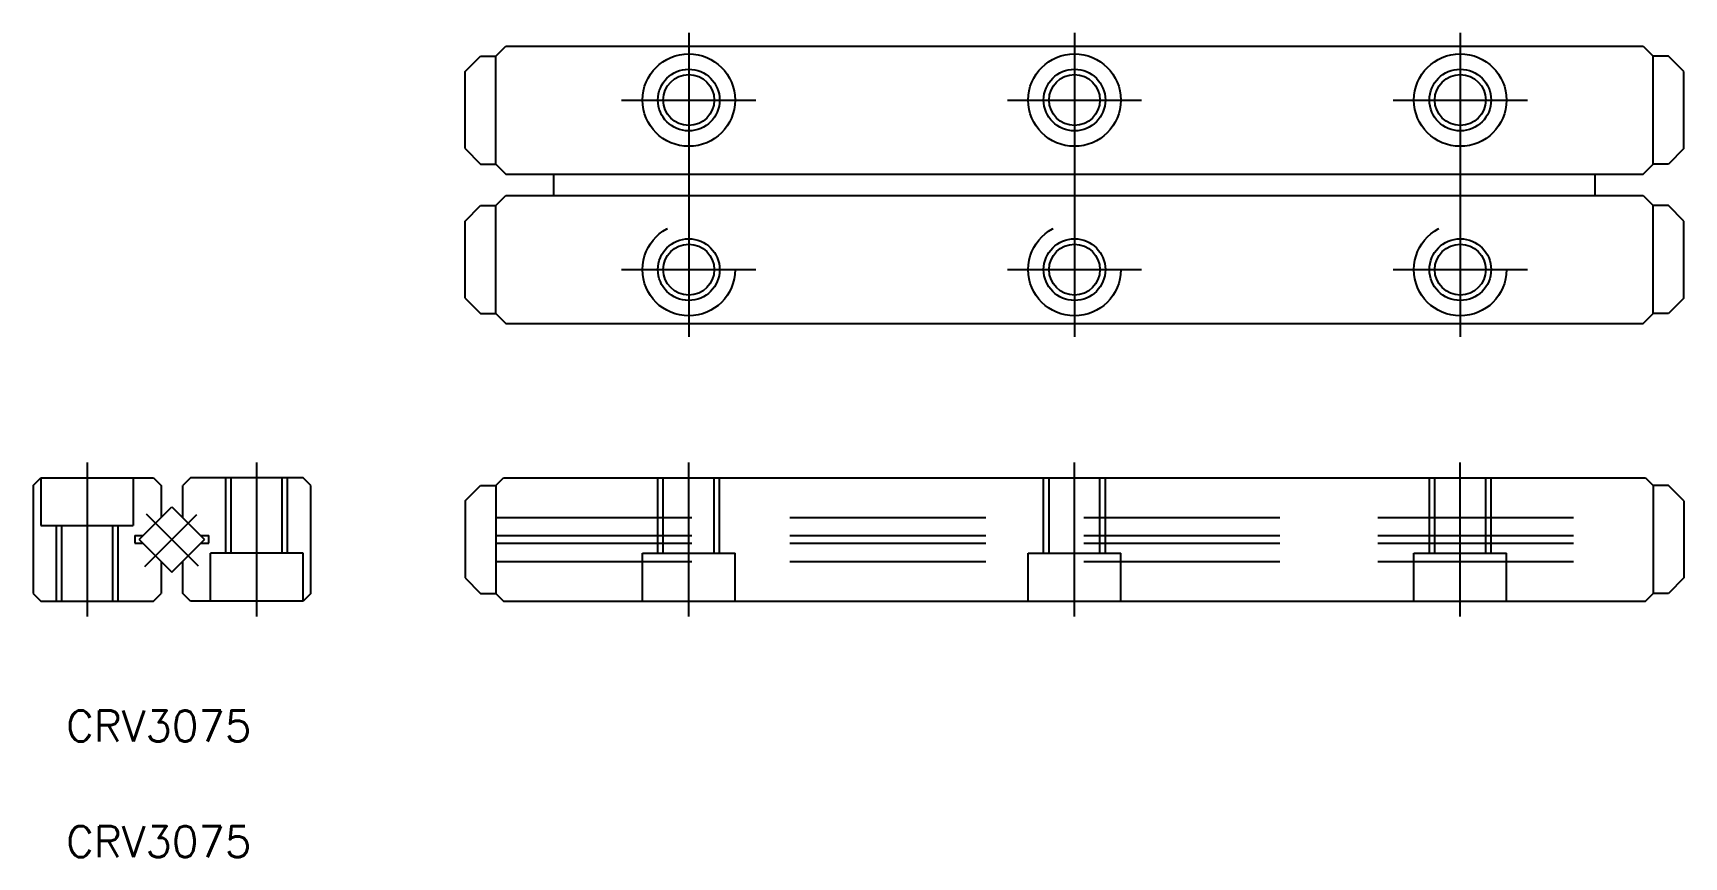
# Model space of a CAD drawing. Extents: x -28 to 79, y -21 to 33.
import ezdxf

# ---------------------------------------------------------------- set-up
doc = ezdxf.new("R2010")
doc.units = 0
doc.linetypes.add('CENTER', pattern=[50.8, 31.75, -6.35, 6.35, -6.35])
doc.linetypes.add('DASHED', pattern=[19.05, 12.7, -6.35])
doc.layers.get('0').update_dxf_attribs({"linetype": 'CONTINUOUS'})
doc.layers.add('CENTER', color=1, linetype='CONTINUOUS')
doc.styles.get("Standard").update_dxf_attribs({"font": 'txt.shx', "height": 3, "bigfont": 'bigfont.shx'})

msp = doc.modelspace()

# ---------------------------------------------------------------- linework, layer by layer
at = {"color": 7, "linetype": 'CONTINUOUS'}
for p, q in [((0, 30.35), (1, 31.35)), ((1, 31.35), (2, 31.35)), ((2, 31.35), (2.65, 32)), ((2, 24.35), (2, 31.35)), ((2.65, 32), (76.35, 32)), ((76.35, 32), (77, 31.35)), ((77, 24.35), (77, 31.35)), ((78, 31.35), (77, 31.35)), ((79, 30.35), (78, 31.35)), ((0, 25.35), (0, 30.35)), ((79, 25.35), (79, 30.35)), ((0, 25.35), (1, 24.35)), ((79, 25.35), (78, 24.35)), ((1, 24.35), (2, 24.35)), ((2, 24.35), (2.65, 23.7)), ((2.65, 23.7), (76.35, 23.7)), ((5.75, 22.3), (5.75, 23.7)), ((73.25, 22.3), (73.25, 23.7)), ((76.35, 23.7), (77, 24.35)), ((78, 24.35), (77, 24.35)), ((0, 20.65), (1, 21.65)), ((1, 21.65), (2, 21.65)), ((2, 21.65), (2.65, 22.3)), ((2, 14.65), (2, 21.65)), ((2.65, 22.3), (76.35, 22.3)), ((76.35, 22.3), (77, 21.65)), ((77, 14.65), (77, 21.65)), ((78, 21.65), (77, 21.65)), ((79, 20.65), (78, 21.65)), ((0, 15.65), (0, 20.65)), ((79, 15.65), (79, 20.65)), ((0, 15.65), (1, 14.65)), ((79, 15.65), (78, 14.65)), ((1, 14.65), (2, 14.65)), ((2, 14.65), (2.65, 14)), ((2.65, 14), (76.35, 14)), ((76.35, 14), (77, 14.65)), ((78, 14.65), (77, 14.65)), ((-28, 3.5), (-27.5, 4)), ((-28, 3.5), (-28, -3.5)), ((-27.5, 4), (-20.2, 4)), ((-27.5, 4), (-27.5, 0.9)), ((-21.5, 4), (-21.5, 0.9)), ((-20.2, 4), (-19.7, 3.5)), ((-19.7, 3.5), (-19.7, 1.421)), ((-17.8, 4), (-18.3, 3.5)), ((-18.3, 1.421), (-18.3, 3.5)), ((-10.5, 4), (-17.8, 4)), ((-15.15, -0.9), (-15.15, 4)), ((-14.15, 4), (-14.15, 4)), ((-12.325, 4), (-12.325, 4)), ((-11.85, -0.9), (-11.85, 4)), ((-10, 3.5), (-10.5, 4)), ((-10, -3.5), (-10, 3.5)), ((0, 2.5), (1, 3.5)), ((1, 3.5), (2, 3.5)), ((2, 3.5), (2.5, 4)), ((2, 3.5), (2, -3.5)), ((2.5, 4), (76.5, 4)), ((76.5, 4), (77, 3.5)), ((77, 3.5), (77, -3.5)), ((78, 3.5), (77, 3.5)), ((79, 2.5), (78, 3.5)), ((0, 2.5), (0, -2.5)), ((79, 2.5), (79, -2.5)), ((-21.121, 0), (-19, 2.121)), ((-19, 2.121), (-16.879, 0)), ((-27.5, 0.9), (-21.5, 0.9)), ((-26.15, 0.9), (-26.15, -4)), ((-22.85, 0.9), (-22.85, -4)), ((-21.4, 0.25), (-21.4, -0.25)), ((-21.4, 0.25), (-20.871, 0.25)), ((-17.129, 0.25), (-16.6, 0.25)), ((-16.6, -0.25), (-16.6, 0.25)), ((-21.4, -0.25), (-20.871, -0.25)), ((-21.121, 0), (-19, -2.121)), ((-19, -2.121), (-16.879, 0)), ((-17.129, -0.25), (-16.6, -0.25)), ((-16.5, -4), (-16.5, -0.9)), ((-10.5, -0.9), (-16.5, -0.9)), ((-10.5, -4), (-10.5, -0.9)), ((-19.7, -1.421), (-19.7, -3.5)), ((-18.3, -3.5), (-18.3, -1.421)), ((0, -2.5), (1, -3.5)), ((79, -2.5), (78, -3.5)), ((-28, -3.5), (-27.5, -4)), ((-27.5, -4), (-20.2, -4)), ((-20.2, -4), (-19.7, -3.5)), ((-17.8, -4), (-18.3, -3.5)), ((-10.5, -4), (-17.8, -4)), ((-10, -3.5), (-10.5, -4)), ((1, -3.5), (2, -3.5)), ((2, -3.5), (2.5, -4)), ((2.5, -4), (76.5, -4)), ((76.5, -4), (77, -3.5)), ((78, -3.5), (77, -3.5))]:
    msp.add_line(p, q, dxfattribs=at)
at = {"color": 3}
for p, q in [((-15.5, -0.9), (-15.5, 4)), ((-11.5, -0.9), (-11.5, 4)), ((-26.5, 0.9), (-26.5, -4)), ((-22.5, 0.9), (-22.5, -4))]:
    msp.add_line(p, q, dxfattribs=at)
at = {"color": 3, "linetype": 'DASHED'}
for p, q in [((12.5, -0.9), (12.5, 4)), ((12.85, -0.9), (12.85, 4)), ((16.15, -0.9), (16.15, 4)), ((16.5, -0.9), (16.5, 4)), ((37.5, -0.9), (37.5, 4)), ((37.85, -0.9), (37.85, 4)), ((41.15, -0.9), (41.15, 4)), ((41.5, -0.9), (41.5, 4)), ((62.5, -0.9), (62.5, 4)), ((62.85, -0.9), (62.85, 4)), ((66.15, -0.9), (66.15, 4)), ((66.5, -0.9), (66.5, 4)), ((2, 1.421), (77, 1.421)), ((2, 0.25), (77, 0.25)), ((2, -0.25), (77, -0.25)), ((11.5, -4), (11.5, -0.9)), ((11.5, -0.9), (17.5, -0.9)), ((17.5, -4), (17.5, -0.9)), ((36.5, -0.9), (42.5, -0.9)), ((36.5, -0.9), (42.5, -0.9)), ((36.5, -4), (36.5, -0.9)), ((42.5, -4), (42.5, -0.9)), ((61.5, -0.9), (67.5, -0.9)), ((61.5, -4), (61.5, -0.9)), ((67.5, -4), (67.5, -0.9)), ((2, -1.421), (77, -1.421))]:
    msp.add_line(p, q, dxfattribs=at)
at = {"color": 7, "linetype": 'CONTINUOUS'}
for centre, radius in [((14.5, 28.5), 3), ((39.5, 28.5), 3), ((64.5, 28.5), 3), ((14.5, 28.5), 1.65), ((39.5, 28.5), 1.65), ((64.5, 28.5), 1.65), ((14.5, 17.5), 1.65), ((39.5, 17.5), 1.65), ((64.5, 17.5), 1.65)]:
    msp.add_circle(centre, radius, dxfattribs=at)
at = {"color": 3}
for centre in [(14.5, 28.5), (39.5, 28.5), (64.5, 28.5), (14.5, 17.5), (39.5, 17.5), (64.5, 17.5)]:
    msp.add_circle(centre, 2, dxfattribs=at)
at = {"color": 3, "linetype": 'DASHED'}
for centre in [(14.5, 17.5), (39.5, 17.5), (64.5, 17.5)]:
    msp.add_circle(centre, 3, dxfattribs=at)
at = {"layer": 'CENTER', "color": 1, "linetype": 'CENTER'}
for p, q in [((14.5, 32.85), (14.5, 22.85)), ((39.5, 32.85), (39.5, 22.85)), ((64.5, 32.85), (64.5, 22.85)), ((10.15, 28.5), (18.85, 28.5)), ((35.15, 28.5), (43.85, 28.5)), ((60.15, 28.5), (68.85, 28.5)), ((14.5, 23.15), (14.5, 13.15)), ((39.5, 23.15), (39.5, 13.15)), ((64.5, 23.15), (64.5, 13.15)), ((10.15, 17.5), (18.85, 17.5)), ((35.15, 17.5), (43.85, 17.5)), ((60.15, 17.5), (68.85, 17.5)), ((-24.5, 5), (-24.5, -5)), ((-13.5, -5), (-13.5, 5)), ((14.5, -5), (14.5, 5)), ((39.5, -5), (39.5, 5)), ((64.5, -5), (64.5, 5)), ((-20.75, -1.75), (-17.39, 1.61)), ((-20.67, 1.67), (-17.297, -1.703))]:
    msp.add_line(p, q, dxfattribs=at)

# ---------------------------------------------------------------- texts
at = {"color": 7, "linetype": 'CONTINUOUS'}
for p in [(-25.853, -13.098), (-25.853, -20.598)]:
    msp.add_text('CRV3075', height=2, dxfattribs=at).set_placement(p)

doc.saveas('drawing.dxf')
